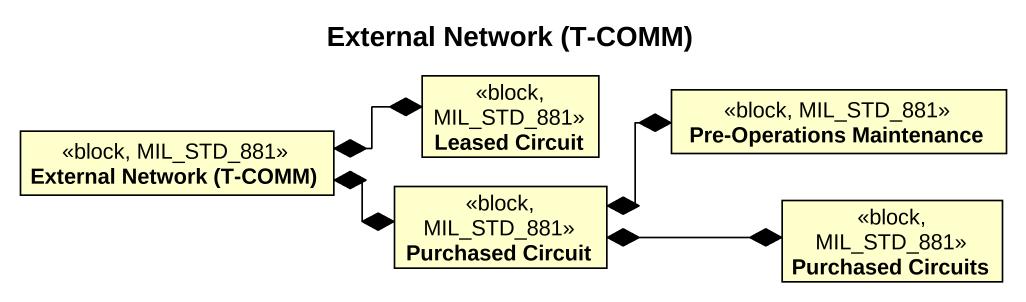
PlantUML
@startuml
title External Network (T-COMM)
hide circle
hide empty members
class "Leased Circuit" as Leased_Circuit <<block, MIL_STD_881>>
class "Pre-Operations Maintenance" as Pre_Operations_Maintenance <<block, MIL_STD_881>>
class "External Network (T-COMM)" as External_Network_T_COMM <<block, MIL_STD_881>>
class "Purchased Circuit" as Purchased_Circuit <<block, MIL_STD_881>>
class "Purchased Circuits" as Purchased_Circuits <<block, MIL_STD_881>>
External_Network_T_COMM *-right-* Leased_Circuit
External_Network_T_COMM *-right-* Purchased_Circuit
Purchased_Circuit *-right-* Pre_Operations_Maintenance
Purchased_Circuit *-right-* Purchased_Circuits
@enduml
